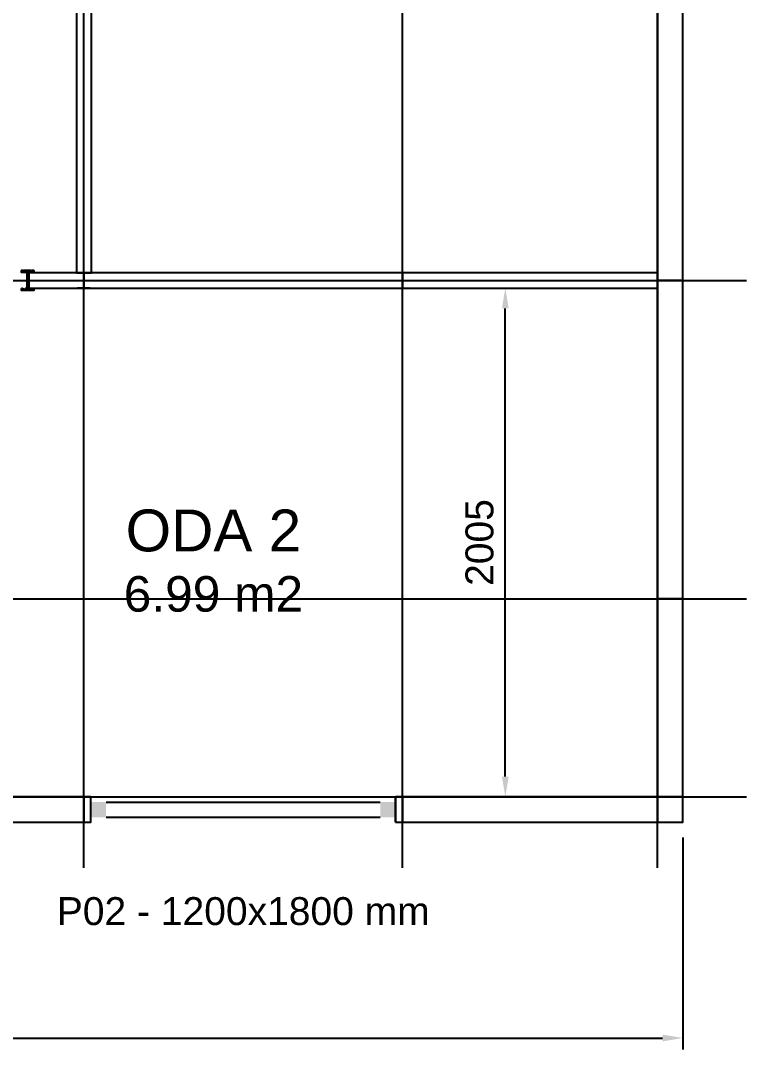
# Model space of a CAD drawing. Header units: millimetres. Extents: x -973 to 28250, y -35942 to 8545.
# Drawn here: x 9890 to 12750, y -13895 to -9841 of the extents above; entities that cross this region are included whole.
import ezdxf
from ezdxf.enums import TextEntityAlignment as Align

# ---------------------------------------------------------------- set-up
doc = ezdxf.new("R2010")
doc.units = ezdxf.units.MM
for name, color, linetype in [('PENCERE', 10, 'Continuous'), ('R02_AKS', 8, 'Continuous'), ('R02_BAGLANTI', 3, 'Continuous'), ('R02_DUVAR', 7, 'Continuous'), ('R02_KOLON', 3, 'Continuous'), ('R02_OLCU', 4, 'Continuous'), ('R02_OZEL', 6, 'Continuous'), ('R02_PENCERE', 4, 'Continuous'), ('R02_YAZI', 7, 'Continuous')]:
    doc.layers.add(name, color=color, linetype=linetype)
doc.styles.get("Standard").update_dxf_attribs({"font": 'Arial.ttf'})
doc.dimstyles.new('ISO-25', dxfattribs={"dimtxt": 12, "dimasz": 3, "dimexe": 1.25, "dimexo": 0.625, "dimgap": 4, "dimtad": 1, "dimtxsty": 'Standard', "dimcen": 2.5, "dimadec": 0, "dimazin": 0, "dimtfac": 1, "dimtmove": 0, "dimatfit": 3, "dimfxl": 1, "dimarcsym": 0})

# ---------------------------------------------------------------- blocks, each defined once
blk = doc.blocks.new('R02_CK_D01_H_1_1_P')
blk.add_lwpolyline([(0, 0), (1255, 0), (1255, 100), (0, 100)], close=True)
blk = doc.blocks.new('R02_SRC_P02')
at = {"layer": 'PENCERE', "color": 1}
for p, q in [((53839.87, 6703.82), (53839.87, 6713.82)), ((53959.87, 6703.82), (53959.87, 6713.82)), ((53845.87, 6711.82), (53953.87, 6711.82)), ((53845.87, 6705.82), (53953.87, 6705.82))]:
    blk.add_line(p, q, dxfattribs=at)
for points in [[(53839.87, 6705.82), (53845.87, 6705.82), (53839.87, 6711.82), (53845.87, 6711.82)], [(53959.87, 6705.82), (53953.87, 6705.82), (53959.87, 6711.82), (53953.87, 6711.82)]]:
    blk.add_solid(points, dxfattribs=at)
blk = doc.blocks.new('R02_CK_D02_H_1_1_P')
for points in [[(0, 0), (27.5, 0), (27.5, 100), (0, 100)], [(1227.5, 0), (1255, 0), (1255, 100), (1227.5, 100)]]:
    blk.add_lwpolyline(points, close=True)
at = {"xscale": 10, "yscale": 10}
blk.add_blockref('R02_SRC_P02', (-538371.2443, -67038.23149), dxfattribs=at)
blk = doc.blocks.new('R02_CK_D04_H_1_1_P')
blk.add_lwpolyline([(0, 0), (1005, 0), (1005, 100), (0, 100)], close=True)
blk = doc.blocks.new('R02_CK_D01_V_1_1_P')
blk.add_lwpolyline([(0, 0), (1255, 0), (1255, 100), (0, 100)], close=True)
blk = doc.blocks.new('R02_CK_D07_V_1_1_P')
blk.add_lwpolyline([(0, 0), (780, 0), (780, 100), (0, 100)], close=True)
blk = doc.blocks.new('R02_SRC_K01')
at = {"color": 133, "linetype": 'Continuous', "lineweight": 25, "true_color": 0x6ec1dd}
for p, q in [((54247.47, 7919.88), (54248.32, 7919.88)), ((54248.32, 7919.59), (54247.47, 7919.59)), ((54248.6, 7919.88), (54248.04, 7919.03)), ((54248.32, 7919.31), (54248.04, 7919.59)), ((54248.32, 7919.88), (54248.32, 7919.59)), ((54248.32, 7919.31), (54248.6, 7919.31)), ((54248.32, 7919.03), (54248.6, 7919.31)), ((54249.16, 7919.03), (54248.6, 7919.88)), ((54248.6, 7919.88), (54248.6, 7919.59)), ((54248.6, 7919.88), (54248.88, 7919.88)), ((54248.6, 7919.59), (54248.88, 7919.03)), ((54249.16, 7919.88), (54248.88, 7919.59)), ((54248.88, 7919.88), (54249.45, 7919.03)), ((54249.73, 7919.59), (54248.88, 7919.59)), ((54249.16, 7919.03), (54248.88, 7919.03)), ((54249.16, 7919.88), (54249.16, 7919.88)), ((54249.16, 7919.03), (54249.73, 7919.59)), ((54249.16, 7919.03), (54249.45, 7919.03)), ((54250.01, 7919.88), (54249.45, 7919.03)), ((54250.01, 7919.88), (54249.73, 7919.59)), ((54249.73, 7919.31), (54249.73, 7919.59)), ((54249.73, 7919.31), (54250.01, 7919.31)), ((54249.73, 7919.03), (54250.01, 7919.31)), ((54250.57, 7919.03), (54250.01, 7919.88)), ((54250.01, 7919.88), (54250.01, 7919.88)), ((54250.01, 7919.88), (54250.01, 7919.59)), ((54250.01, 7919.88), (54250.29, 7919.88)), ((54250.01, 7919.59), (54250.29, 7919.03)), ((54250.29, 7919.88), (54250.86, 7919.03)), ((54250.29, 7912.83), (54250.29, 7919.03)), ((54250.57, 7919.88), (54250.57, 7919.88)), ((54250.57, 7919.88), (54250.57, 7919.59)), ((54251.42, 7919.59), (54250.57, 7919.59)), ((54250.57, 7919.03), (54250.57, 7919.03)), ((54250.57, 7919.03), (54250.86, 7919.03)), ((54250.86, 7919.03), (54251.14, 7919.59)), ((54251.7, 7919.88), (54251.14, 7919.03)), ((54251.42, 7919.31), (54251.14, 7919.59)), ((54251.42, 7919.88), (54251.42, 7919.88)), ((54251.42, 7919.88), (54251.42, 7919.59)), ((54251.7, 7919.88), (54251.42, 7919.59)), ((54251.42, 7919.59), (54251.98, 7919.03)), ((54251.42, 7919.31), (54251.7, 7919.31)), ((54251.42, 7919.03), (54251.7, 7919.31)), ((54252.27, 7919.03), (54251.7, 7919.88)), ((54251.7, 7919.88), (54252.27, 7919.88)), ((54251.7, 7919.88), (54251.98, 7919.88)), ((54251.98, 7919.88), (54251.98, 7919.88)), ((54251.98, 7919.88), (54251.98, 7919.59)), ((54251.98, 7919.88), (54252.27, 7919.03)), ((54252.27, 7919.59), (54251.98, 7919.59)), ((54251.98, 7919.03), (54251.98, 7919.03)), ((54251.98, 7919.03), (54252.27, 7919.03)), ((54252.27, 7919.03), (54252.27, 7919.03)), ((54248.32, 7912.26), (54247.47, 7912.26)), ((54247.47, 7911.98), (54248.32, 7911.98)), ((54248.6, 7911.98), (54248.04, 7912.83)), ((54248.32, 7912.26), (54248.04, 7912.26)), ((54248.32, 7912.83), (54248.6, 7912.26)), ((54248.32, 7912.26), (54248.32, 7911.98)), ((54248.32, 7912.26), (54248.6, 7912.26)), ((54249.16, 7912.83), (54248.6, 7911.98)), ((54248.6, 7912.26), (54248.88, 7912.83)), ((54249.16, 7912.83), (54248.88, 7912.83)), ((54248.88, 7911.98), (54249.45, 7912.83)), ((54249.16, 7911.98), (54248.88, 7912.26)), ((54249.73, 7912.26), (54248.88, 7912.26)), ((54249.16, 7912.83), (54249.45, 7912.83)), ((54249.16, 7912.83), (54249.73, 7912.26)), ((54249.16, 7911.98), (54249.16, 7911.98)), ((54250.01, 7911.98), (54249.45, 7912.83)), ((54249.73, 7912.83), (54250.01, 7912.26)), ((54250.01, 7911.98), (54249.73, 7912.26)), ((54249.73, 7912.26), (54249.73, 7912.26)), ((54249.73, 7912.26), (54250.01, 7912.26)), ((54250.57, 7912.83), (54250.01, 7911.98)), ((54250.01, 7912.26), (54250.29, 7912.83)), ((54250.01, 7911.98), (54250.01, 7912.26)), ((54250.01, 7911.98), (54250.01, 7911.98)), ((54250.01, 7911.98), (54250.29, 7911.98)), ((54250.29, 7911.98), (54250.86, 7912.83)), ((54250.57, 7912.83), (54250.57, 7912.83)), ((54250.57, 7912.83), (54250.86, 7912.83)), ((54250.57, 7911.98), (54250.57, 7912.26)), ((54251.42, 7912.26), (54250.57, 7912.26)), ((54250.57, 7911.98), (54250.57, 7911.98)), ((54250.86, 7912.83), (54251.14, 7912.26)), ((54251.7, 7911.98), (54251.14, 7912.83)), ((54251.42, 7912.26), (54251.14, 7912.26)), ((54251.42, 7912.26), (54251.98, 7912.83)), ((54251.42, 7912.83), (54251.7, 7912.26)), ((54251.42, 7911.98), (54251.42, 7912.26)), ((54251.7, 7911.98), (54251.42, 7912.26)), ((54251.42, 7912.26), (54251.7, 7912.26)), ((54251.42, 7911.98), (54251.42, 7911.98)), ((54252.27, 7912.83), (54251.7, 7911.98)), ((54251.7, 7911.98), (54252.27, 7911.98)), ((54251.7, 7911.98), (54251.98, 7911.98)), ((54251.98, 7912.83), (54251.98, 7912.83)), ((54251.98, 7912.83), (54252.27, 7912.83)), ((54251.98, 7911.98), (54252.27, 7912.83)), ((54251.98, 7911.98), (54251.98, 7912.26)), ((54252.27, 7912.26), (54251.98, 7912.26)), ((54251.98, 7911.98), (54251.98, 7911.98)), ((54252.27, 7912.83), (54252.27, 7912.83))]:
    blk.add_line(p, q, dxfattribs=at)
for points in [[(54247.47, 7919.03), (54247.47, 7919.88), (54252.27, 7919.88), (54252.27, 7919.03)], [(54248.6, 7919.88), (54250.01, 7919.88), (54251.42, 7919.88)], [(54248.6, 7912.26), (54248.6, 7911.98), (54248.88, 7911.98)], [(54248.6, 7911.98), (54250.01, 7911.98), (54251.42, 7911.98)]]:
    blk.add_lwpolyline(points, dxfattribs=at)
blk.add_lwpolyline([(54247.47, 7912.83), (54252.27, 7912.83), (54252.27, 7911.98), (54247.47, 7911.98)], close=True, dxfattribs=at)
blk = doc.blocks.new('R02_CK_I02_H_N1_N1_P')
blk.add_lwpolyline([(1037.5, 0), (1255, 0), (1255, 60), (1037.5, 60)], close=True)
at = {"xscale": -10, "yscale": -10}
blk.add_blockref('R02_SRC_K01', (543532.1865, 79189.29523), dxfattribs=at)
blk = doc.blocks.new('R02_CK_I01_H_N1_N1_P')
blk.add_lwpolyline([(0, 0), (1255, 0), (1255, 60), (0, 60)], close=True)
blk = doc.blocks.new('R02_CK_I07_H_N1_N1_P')
blk.add_lwpolyline([(0, 0), (1005, 0), (1005, 60), (0, 60)], close=True)
blk = doc.blocks.new('R02_CK_I06_V_1_1_P')
blk.add_lwpolyline([(0, 0), (1195, 0), (1195, 60), (0, 60)], close=True)
blk = doc.blocks.new('R02_SRC_B03')
at = {"color": 31}
for p, q in [((7543.68, 804.49), (7543.68, 809.49)), ((7549.68, 806.99), (7543.68, 806.99)), ((7543.68, 806.99), (7543.68, 804.49)), ((7552.18, 809.99), (7549.68, 809.99)), ((7549.68, 809.99), (7549.68, 803.99)), ((7549.68, 804.49), (7549.68, 809.49)), ((7549.68, 804.49), (7549.68, 806.99)), ((7549.68, 803.99), (7552.18, 803.99))]:
    blk.add_line(p, q, dxfattribs=at)
blk = doc.blocks.new('R02_H')
at = {"xscale": 10, "yscale": 10}
blk.add_blockref('R02_SRC_B03', (-75466.7804, -8069.896676), dxfattribs=at)
blk = doc.blocks.new('*D304')
at = {"layer": 'Defpoints', "color": 0, "transparency": 16777216}
for p in [(0, -13000), (12500, -13000), (12500, -13850)]:
    blk.add_point(p, dxfattribs=at)
at = {"layer": 'R02_OLCU', "color": 4, "lineweight": -2, "transparency": 16777216}
for p, q in [((0, -13060), (0, -13895)), ((12500, -13060), (12500, -13895)), ((80, -13850), (12420, -13850))]:
    blk.add_line(p, q, dxfattribs=at)
at = {"layer": 'R02_OLCU', "color": 4, "transparency": 16777216}
for points in [[(80, -13836.7), (80, -13863.3), (0, -13850)], [(12420, -13836.7), (12420, -13863.3), (12500, -13850)]]:
    blk.add_solid(points, dxfattribs=at)
at = {"layer": 'R02_OLCU', "color": 4, "transparency": 16777216, "insert": (6250, -13748.8), "char_height": 110, "attachment_point": 5}
blk.add_mtext('12500', dxfattribs=at)
blk = doc.blocks.new('*D360')
at = {"layer": 'Defpoints', "color": 0, "transparency": 16777216}
for p in [(11800, -10895), (11800, -10895), (11800, -12900)]:
    blk.add_point(p, dxfattribs=at)
at = {"layer": 'R02_OLCU', "color": 4, "lineweight": -2, "transparency": 16777216}
for p, q in [((11740, -10895), (11755, -10895)), ((11800, -12820), (11800, -10975)), ((11740, -12900), (11755, -12900))]:
    blk.add_line(p, q, dxfattribs=at)
at = {"layer": 'R02_OLCU', "color": 4, "transparency": 16777216}
for points in [[(11786.7, -10975), (11813.3, -10975), (11800, -10895)], [(11786.7, -12820), (11813.3, -12820), (11800, -12900)]]:
    blk.add_solid(points, dxfattribs=at)
at = {"layer": 'R02_OLCU', "color": 4, "transparency": 16777216, "insert": (11698.8, -11897.5), "char_height": 110, "attachment_point": 5, "rotation": 90}
blk.add_mtext('2005', dxfattribs=at)

msp = doc.modelspace()

# ---------------------------------------------------------------- linework, layer by layer
at = {"layer": 'R02_AKS'}
for p, q in [((10140, -13180), (10140, -6750)), ((11395, -13180), (11395, -6750)), ((12400, -13180), (12400, -6750)), ((-180, -10865), (12750, -10865)), ((-180, -12120), (12750, -12120)), ((-180, -12900), (12750, -12900))]:
    msp.add_line(p, q, dxfattribs=at)
at = {"layer": 'R02_KOLON'}
msp.add_lwpolyline([(12400, -13000), (12500, -13000), (12500, -12900), (12400, -12900)], close=True, dxfattribs=at)

# ---------------------------------------------------------------- block references
at = {"layer": 'R02_BAGLANTI', "rotation": 90}
msp.add_blockref('R02_H', (10140, -10865), dxfattribs=at)
at = {"layer": 'R02_DUVAR', "rotation": 90}
for p in [(12500, -10865), (12500, -12120)]:
    msp.add_blockref('R02_CK_D01_V_1_1_P', p, dxfattribs=at)
at = {"layer": 'R02_DUVAR'}
for name, p in [('R02_CK_I02_H_N1_N1_P', (8885, -10895)), ('R02_CK_I01_H_N1_N1_P', (10140, -10895)), ('R02_CK_D01_H_1_1_P', (8885, -13000)), ('R02_CK_D02_H_1_1_P', (10140, -13000))]:
    msp.add_blockref(name, p, dxfattribs=at)
at = {"layer": 'R02_OZEL', "rotation": 90}
for name, p in [('R02_CK_I06_V_1_1_P', (10170, -10835)), ('R02_CK_D07_V_1_1_P', (12500, -12900))]:
    msp.add_blockref(name, p, dxfattribs=at)
at = {"layer": 'R02_OZEL'}
for name, p in [('R02_CK_I07_H_N1_N1_P', (11395, -10895)), ('R02_CK_D04_H_1_1_P', (11395, -13000))]:
    msp.add_blockref(name, p, dxfattribs=at)

# ---------------------------------------------------------------- texts
at = {"layer": 'R02_PENCERE'}
msp.add_text('P02 - 1200x1800 mm', height=110, dxfattribs=at).set_placement((10767.5, -13350), align=Align.MIDDLE_CENTER)
at = {"layer": 'R02_YAZI'}
for s, height, p in [('ODA 2', 165, (10650, -11850)), ('6.99 m2', 140, (10650, -12100))]:
    msp.add_text(s, height=height, dxfattribs=at).set_placement(p, align=Align.MIDDLE_CENTER)

# ---------------------------------------------------------------- dimensions: what is measured, and where the dimension line sits
at = {"layer": 'R02_OLCU'}
dim = msp.add_linear_dim(base=(11800, -10895), p1=(11800, -12900), p2=(11800, -10895), angle=90, dimstyle='ISO-25', override={"dimtxt": 110, "dimasz": 80, "dimexe": 45, "dimexo": 60, "dimgap": 45, "dimdec": 1, "dimclrd": 4, "dimclre": 4, "dimclrt": 4, "dimtix": 1, "dimatfit": 1}, dxfattribs=at)
dim.commit()
dim.dimension.update_dxf_attribs({"geometry": '*D360', "text_midpoint": (11698.84, -11897.5)})
dim = msp.add_linear_dim(base=(12500, -13850), p1=(0, -13000), p2=(12500, -13000), dimstyle='ISO-25', override={"dimtxt": 110, "dimasz": 80, "dimexe": 45, "dimexo": 60, "dimgap": 45, "dimdec": 1, "dimclrd": 4, "dimclre": 4, "dimclrt": 4, "dimtix": 1, "dimatfit": 1}, dxfattribs=at)
dim.commit()
dim.dimension.update_dxf_attribs({"geometry": '*D304', "text_midpoint": (6250, -13748.84)})

doc.saveas('drawing.dxf')
